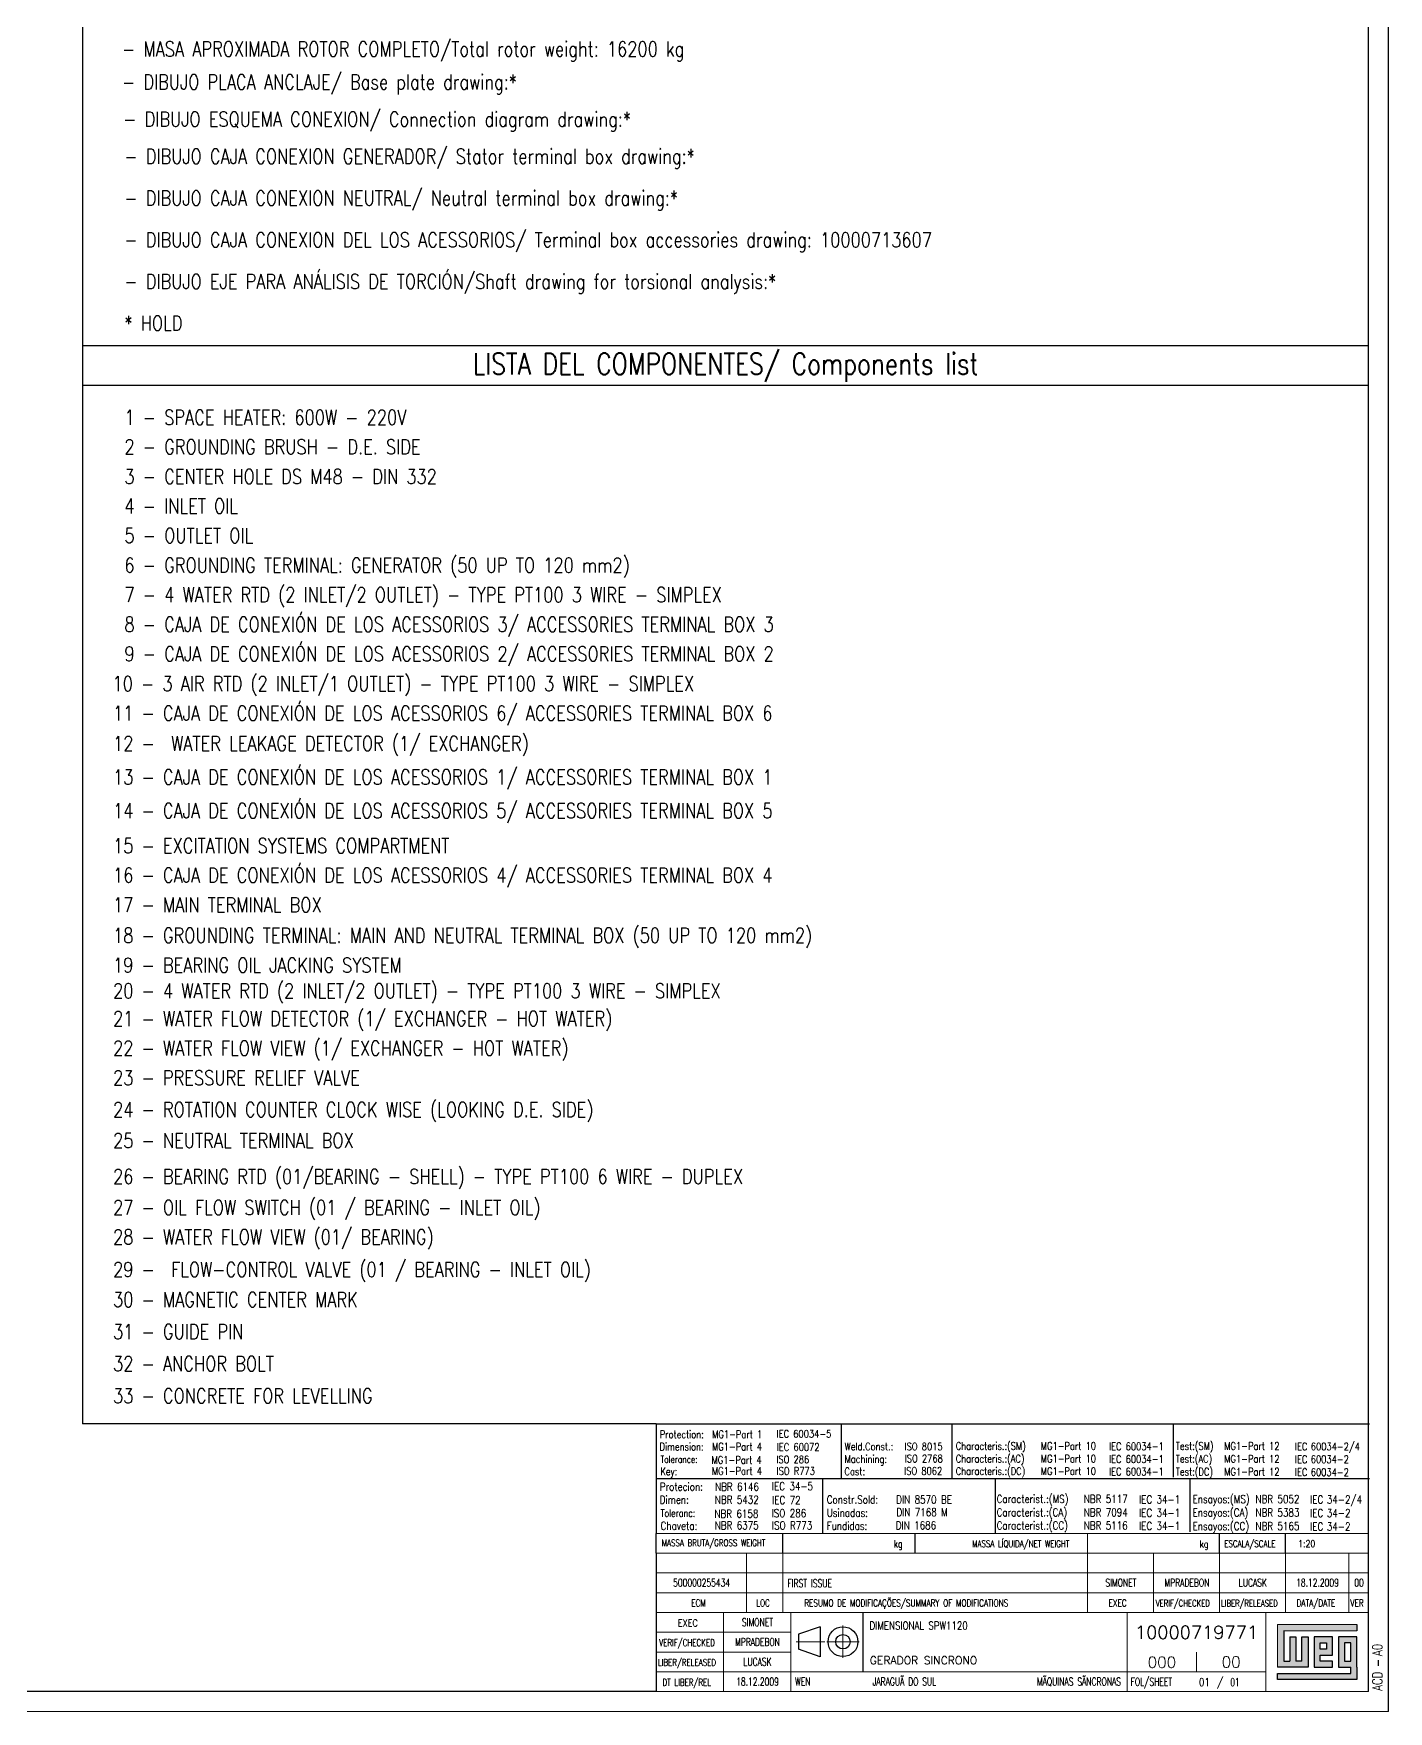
# Model space of a CAD drawing. Extents: x -25778 to -31, y 280 to 17100.
# Drawn here: x -6878 to -31, y 280 to 8763 of the extents above; entities that cross this region are included whole.
import ezdxf
from ezdxf.enums import TextEntityAlignment as Align
from ezdxf.lldxf.tags import DXFTag

# ---------------------------------------------------------------- set-up
doc = ezdxf.new("R2010")
doc.units = 0
doc.header["$LTSCALE"] = 20
doc.header["$MEASUREMENT"] = 0
for name, color, linetype, lineweight in [('CENTRO', 7, 'CENTRO10', 13), ('CONTORNO', 3, 'Continuous', 30), ('COTA', 2, 'Continuous', 15)]:
    doc.layers.add(name, color=color, linetype=linetype, lineweight=lineweight)
for name, color, linetype in [('FINA', 7, 'Continuous'), ('FORMATO', 7, 'Continuous'), ('LEGENDA', 3, 'Continuous'), ('LEGENDA_LINHA_SUPERIOR', 7, 'Continuous'), ('TEXTO_FINO', 7, 'Continuous')]:
    doc.layers.add(name, color=color, linetype=linetype)
doc.styles.add('ROMANS', font='romans.shx', dxfattribs={"width": 0.8, "height": 75})
tags = doc.linetypes.add('CENTER', pattern=[10.16, 6.35, -1.27, 1.27, -1.27]).pattern_tags.tags
tags[10:11] = [DXFTag(74, 4), DXFTag(75, 0), DXFTag(340, '0'), DXFTag(46, 1.0), DXFTag(50, 0.0), DXFTag(44, 0.0), DXFTag(45, 0.0)]
tags[8:9] = [DXFTag(74, 4), DXFTag(75, 0), DXFTag(340, '0'), DXFTag(46, 1.0), DXFTag(50, 0.0), DXFTag(44, 0.0), DXFTag(45, 0.0)]
tags[6:7] = [DXFTag(74, 4), DXFTag(75, 0), DXFTag(340, '0'), DXFTag(46, 1.0), DXFTag(50, 0.0), DXFTag(44, 0.0), DXFTag(45, 0.0)]
tags[4:5] = [DXFTag(74, 4), DXFTag(75, 0), DXFTag(340, '0'), DXFTag(46, 1.0), DXFTag(50, 0.0), DXFTag(44, 0.0), DXFTag(45, 0.0)]
tags = doc.linetypes.add('CENTRO10', pattern=[16.8, 10, -3, 0.8, -3]).pattern_tags.tags
tags[10:11] = [DXFTag(74, 4), DXFTag(75, 0), DXFTag(340, '0'), DXFTag(46, 1.0), DXFTag(50, 0.0), DXFTag(44, 0.0), DXFTag(45, 0.0)]
tags[8:9] = [DXFTag(74, 4), DXFTag(75, 0), DXFTag(340, '0'), DXFTag(46, 1.0), DXFTag(50, 0.0), DXFTag(44, 0.0), DXFTag(45, 0.0)]
tags[6:7] = [DXFTag(74, 4), DXFTag(75, 0), DXFTag(340, '0'), DXFTag(46, 1.0), DXFTag(50, 0.0), DXFTag(44, 0.0), DXFTag(45, 0.0)]
tags[4:5] = [DXFTag(74, 4), DXFTag(75, 0), DXFTag(340, '0'), DXFTag(46, 1.0), DXFTag(50, 0.0), DXFTag(44, 0.0), DXFTag(45, 0.0)]

# ---------------------------------------------------------------- blocks, each defined once
blk = doc.blocks.new('LEG_PADRAO_WEG_01')
at = {"layer": 'LEGENDA', "linetype": 'Continuous'}
h = blk.add_hatch(color=5, dxfattribs=at)
h.paths.add_polyline_path([(-23.01, 16.94), (-23.01, 6.16), (-15.31, 6.16), (-15.31, 13.86), (-16.85, 13.86), (-16.85, 7.7), (-18.39, 7.7), (-18.39, 13.86), (-19.93, 13.86), (-19.93, 7.7), (-21.47, 7.7), (-21.47, 15.4), (-2.99, 15.4), (-2.99, 16.94)])
h.paths.add_polyline_path([(-13.77, 6.16), (-9.15, 6.16), (-9.15, 7.7), (-12.23, 7.7), (-12.23, 9.24), (-9.15, 9.24), (-9.15, 13.86), (-13.77, 13.86)], flags=17)
h.paths.add_polyline_path([(-12.23, 12.32), (-10.69, 12.32), (-10.69, 10.78), (-12.23, 10.78)], flags=16)
h.paths.add_polyline_path([(-7.61, 6.16), (-4.53, 6.16), (-4.53, 4.62), (-23.01, 4.62), (-23.01, 3.08), (-2.99, 3.08), (-2.99, 6.16), (-2.99, 13.86), (-7.61, 13.86)])
h.paths.add_polyline_path([(-6.07, 12.32), (-6.07, 7.7), (-4.53, 7.7), (-4.53, 12.32)], flags=17)
at = {"layer": 'CENTRO', "color": 6, "linetype": 'CENTER'}
for p, q in [((-132.83, 16.7), (-132.83, 8.56)), ((-137.44, 12.63), (-144.65, 12.63)), ((-128.76, 12.63), (-136.9, 12.63))]:
    blk.add_line(p, q, dxfattribs=at)
at = {"layer": 'LEGENDA', "lineweight": 0}
for p, q in [((-180, 40), (0, 40)), ((-180, 35), (0, 35)), ((-157.23, 20), (-157.23, 35)), ((-148, 20), (-148, 35)), ((-71, 20), (-71, 35)), ((-54.33, 20), (-54.33, 35)), ((-37.67, 20), (-37.67, 35)), ((-21, 20), (-21, 35)), ((-5, 20), (-5, 35)), ((-180, 30), (0, 30)), ((-180, 25), (0, 25)), ((-180, 20), (0, 20)), ((-163, 0), (-163, 20)), ((-146, 0), (-146, 20)), ((-61, 0), (-61, 20)), ((-26, 20), (-26, 0)), ((-180, 15), (-146, 15)), ((-180, 10), (-146, 10)), ((-43.5, 10), (-43.5, 5)), ((-180, 5), (-146, 5)), ((-146, 5), (-26, 5)), ((-36.85, 3.87), (-38.23, 0.82))]:
    blk.add_line(p, q, dxfattribs=at)
at = {"layer": 'LEGENDA', "linetype": 'Continuous'}
blk.add_line((-180, 35), (-180, 40), dxfattribs=at)
at = {"layer": 'LEGENDA'}
for p, q in [((-180, 35), (-180, 0)), ((-127.81, 20), (-127.81, 5.02)), ((2.39, 7.92), (2.39, 6.51))]:
    blk.add_line(p, q, dxfattribs=at)
at = {"layer": 'LEGENDA', "color": 6}
for p, q in [((-138.56, 16.36), (-144.03, 14.5)), ((-144.03, 14.5), (-144.03, 10.76)), ((-138.56, 16.36), (-138.56, 8.82)), ((-138.56, 8.82), (-144.03, 10.76))]:
    blk.add_line(p, q, dxfattribs=at)
at = {"layer": 'LEGENDA', "color": 5, "lineweight": 0}
for p, q in [((-2.99, 16.94), (-23.01, 16.94)), ((-23.01, 16.94), (-23.01, 6.16)), ((-21.48, 15.4), (-2.99, 15.4))]:
    blk.add_line(p, q, dxfattribs=at)
at = {"layer": 'LEGENDA', "color": 5}
for p, q in [((-21.47, 15.4), (-21.47, 7.7)), ((-19.93, 13.86), (-19.93, 7.7)), ((-19.93, 13.86), (-18.39, 13.86)), ((-18.39, 13.86), (-18.39, 7.7)), ((-16.85, 13.86), (-15.31, 13.86)), ((-16.85, 7.7), (-16.85, 13.86)), ((-15.31, 13.86), (-15.31, 6.16)), ((-13.77, 13.86), (-13.77, 6.16)), ((-9.15, 13.86), (-13.77, 13.86)), ((-9.15, 9.24), (-9.15, 13.86)), ((-7.61, 13.86), (-7.61, 6.16)), ((-2.99, 13.86), (-7.61, 13.86)), ((-2.99, 16.94), (-2.99, 15.4)), ((-2.99, 6.16), (-2.99, 13.86)), ((-12.23, 10.78), (-12.23, 12.32)), ((-12.23, 12.32), (-10.69, 12.32)), ((-10.69, 10.78), (-12.23, 10.78)), ((-12.23, 7.7), (-12.23, 9.24)), ((-12.23, 9.24), (-9.15, 9.24)), ((-10.69, 12.32), (-10.69, 10.78)), ((-6.07, 12.32), (-6.07, 7.7)), ((-4.53, 12.32), (-6.07, 12.32)), ((-4.53, 7.7), (-4.53, 12.32)), ((-15.31, 6.16), (-23.01, 6.16)), ((-23.01, 4.62), (-4.53, 4.62)), ((-23.01, 3.08), (-23.01, 4.62)), ((-21.47, 7.7), (-19.93, 7.7)), ((-16.85, 7.7), (-18.39, 7.7)), ((-13.77, 6.16), (-9.15, 6.16)), ((-9.15, 7.7), (-12.23, 7.7)), ((-9.15, 6.16), (-9.15, 7.7)), ((-7.61, 6.16), (-4.53, 6.16)), ((-6.07, 7.7), (-4.53, 7.7)), ((-4.53, 4.62), (-4.53, 6.16)), ((-2.99, 6.16), (-2.99, 3.08)), ((-2.99, 3.08), (-23.01, 3.08))]:
    blk.add_line(p, q, dxfattribs=at)
at = {"layer": 'LEGENDA', "color": 6, "lineweight": 0}
blk.add_line((-180, 0), (0, 0), dxfattribs=at)
at = {"layer": 'LEGENDA', "color": 6}
for radius in [3.77, 1.83]:
    blk.add_circle((-132.83, 12.63), radius, dxfattribs=at)
at = {"layer": 'LEGENDA_LINHA_SUPERIOR', "linetype": 'Continuous'}
for p, q in [((-148, 35), (-148, 40)), ((-114.67, 40), (-114.67, 35)), ((-37.67, 35), (-37.67, 40)), ((-21, 35), (-21, 40))]:
    blk.add_line(p, q, dxfattribs=at)
at = {"layer": 'LEGENDA_LINHA_SUPERIOR', "lineweight": 0}
blk.add_line((-71, 35), (-71, 40), dxfattribs=at)
at = {"layer": 'LEGENDA', "color": 8}
for tag, p, flags in [('ZIDIOMA_ORIGINAL_DOCTO_01', (-178.81, 110.32), 1), ('ZID', (-178.81, 106.23), 1), ('MOD_ATUAL_01', (-178.81, 102.34), 1), ('LOC_MOD_01', (-178.81, 98.16), 1), ('MOT_MOD_01', (-178.81, 93.96), 1), ('DESC_ATUAL_01', (-178.81, 89.36), 1), ('DESC_ATUAL_02', (-178.81, 84.66), 1), ('SIG_UNI', (-178.81, 80.22), 1), ('CID_RESP', (-178.81, 76.31), 1), ('DEPTO_RESP', (-178.81, 72.39), 1), ('ZCARIMBO_DOCTO_PARCIAL_01', (-136.68, 73.57), 9), ('FORMATO', (-178.81, 67.69), 1), ('USER_4', (-136.68, 68.57), 9), ('GR_FAMILIA', (-178.81, 62.47), 1), ('USER_3', (-136.68, 63.57), 9), ('FAMILIA_PROD', (-178.81, 58.03), 1), ('USER_2', (-136.68, 58.57), 9), ('USER_1', (-136.68, 53.57), 9), ('IDIOMA_LEG', (-178.76, 48.57), 9), ('VERSAO_LEG', (-136.68, 48.57), 9), ('ATENÇÃO', (-178.76, 43.8), 9)]:
    blk.add_attdef(tag, p, '', height=2, dxfattribs=dict(at, flags=flags))
at = {"layer": 'LEGENDA', "color": 8, "linetype": 'Continuous', "style": 'ROMANS', "flags": 1}
blk.add_attdef('CARC_COMERCIAL', (-179.52, 53.54), '', height=2, dxfattribs=at)
at = {"layer": 'LEGENDA', "style": 'ROMANS'}
for tag, width, p in [('Z9', 0.7, (-168.54, 32.55)), ('ZA', 0.7, (-152.56, 32.56)), ('ZC', 0.7, (-62.59, 32.55)), ('ZE', 0.7, (-29.26, 32.55)), ('ZF', 0.7, (-12.93, 32.55)), ('ZG', 0.7, (-2.43, 32.55)), ('Z1', 0.7, (-168.54, 27.55)), ('Z2', 0.7, (-152.56, 27.56)), ('Z4', 0.7, (-62.59, 27.55)), ('Z6', 0.7, (-29.26, 27.55)), ('Z7', 0.7, (-12.93, 27.55)), ('Z8', 0.7, (-2.43, 27.55)), ('ZFOLHA_DE_01', 0.8, (-41.5, 2.41)), ('ZTOTAL_FOLHAS_01', 0.7, (-33.76, 2.41))]:
    blk.add_attdef(tag, text='', height=2, dxfattribs=dict(at, width=width)).set_placement(p, align=Align.MIDDLE)
for tag, p, width in [('ZB', (-146.87, 31.4), 0.7), ('Z3', (-146.87, 26.4), 0.7), ('DESCRIPTION', (-126.13, 15.7), 0.8), ('ZO', (-144.93, 1.55), 0.7), ('ZP', (-125.34, 1.55), 0.7)]:
    blk.add_attdef(tag, p, '', height=2, dxfattribs=dict(at, width=width))
at = {"layer": 'LEGENDA', "style": 'ROMANS', "width": 0.7, "flags": 4}
for tag, p in [('ZD', (-45.93, 32.55)), ('Z5', (-45.93, 27.55))]:
    blk.add_attdef(tag, text='', height=2, dxfattribs=at).set_placement(p, align=Align.MIDDLE)
at = {"layer": 'LEGENDA', "style": 'ROMANS', "width": 0.7}
for tag, p in [('ZH', (-154.43, 16.55)), ('ZI', (-154.43, 11.55)), ('ZJ', (-154.43, 6.55)), ('ZK', (-154.43, 1.55))]:
    blk.add_attdef(tag, text='', height=2, dxfattribs=at).set_placement(p, align=Align.CENTER)
at = {"layer": 'LEGENDA', "style": 'ROMANS', "width": 0.75}
blk.add_attdef('DOCUMENTTYPE', (3.45, 0.22), '', height=2.5, rotation=90, dxfattribs=at)
at = {"layer": 'LEGENDA', "style": 'ROMANS'}
for tag, p in [('ZM', (-126.05, 11.2)), ('ZN', (-126.05, 6.93))]:
    blk.add_attdef(tag, p, '', height=2, dxfattribs=at)
for tag, height, p in [('DOCUMENTNUMBER', 3.3, (-43.5, 15)), ('DOCUMENTPART', 2.8, (-52.25, 7.43)), ('DOCUMENTVERSION', 2.8, (-34.75, 7.5))]:
    blk.add_attdef(tag, text='', height=height, dxfattribs=at).set_placement(p, align=Align.MIDDLE)
at = {"layer": 'LEGENDA', "lineweight": 13, "style": 'ROMANS', "width": 0.75}
blk.add_attdef('ZU', (3.45, 9.02), '', height=2.5, rotation=90, dxfattribs=at)
at = {"layer": 'LEGENDA', "style": 'ROMANS', "width": 0.7}
blk.add_attdef('ZQ', text='', height=2, dxfattribs=at).set_placement((-62.58, 1.55), align=Align.RIGHT)
at = {"layer": 'LEGENDA', "style": 'ROMANS', "flags": 1}
for tag, p in [('MATERIAL', (-179.95, -2.88)), ('LABORATORY', (-144.47, -2.88))]:
    blk.add_attdef(tag, p, '', height=2, dxfattribs=at)
at = {"layer": 'LEGENDA_LINHA_SUPERIOR', "style": 'ROMANS', "width": 0.8, "flags": 1}
for tag, p in [('ZV', (-132.91, 37.36)), ('ZW', (-57.47, 37.35))]:
    blk.add_attdef(tag, text='', height=1.8, dxfattribs=at).set_placement(p, align=Align.MIDDLE_CENTER)
at = {"layer": 'LEGENDA_LINHA_SUPERIOR', "style": 'ROMANS', "width": 0.8}
for tag, p in [('ZZV', (-131.78, 37.36)), ('ZVUN', (-118.86, 37.36)), ('ZZW', (-57.07, 37.35)), ('ZWUN', (-41.58, 37.35))]:
    blk.add_attdef(tag, text='', height=1.8, dxfattribs=at).set_placement(p, align=Align.MIDDLE_CENTER)
blk.add_attdef('ZX', (-17.8, 36.5), '', height=1.8, dxfattribs=at)
at = {"layer": 'TEXTO_FINO', "lineweight": 5, "style": 'ROMANS'}
for s, height, width, p in [('MASSA BRUTA/GROSS WEIGHT', 1.75, 0.75, (-178.64, 36.74)), ('MASSA LÍQUIDA/NET WEIGHT', 1.75, 0.75, (-100.19, 36.5)), ('ESCALA/SCALE', 1.75, 0.75, (-36.48, 36.5)), ('ECM', 1.8, 0.75, (-171.17, 21.5)), ('LOC', 1.8, 0.75, (-154.78, 21.5)), ('RESUMO DE MODIFICAÇÕES/SUMMARY OF MODIFICATIONS', 1.8, 0.75, (-142.62, 21.5)), ('EXEC', 1.8, 0.75, (-65.72, 21.5)), ('VERIF/CHECKED', 1.7, 0.75, (-53.8, 21.5)), ('LIBER/RELEASED', 1.7, 0.75, (-37.29, 21.5)), ('DATA/DATE', 1.8, 0.75, (-18.2, 21.5)), ('VER', 1.8, 0.75, (-4.62, 21.5)), ('EXEC', 1.75, 0.85, (-174.55, 16.5)), ('VERIF/CHECKED', 1.75, 0.75, (-179.28, 11.5)), ('LIBER/RELEASED', 1.75, 0.75, (-179.62, 6.5)), ('DT LIBER/REL', 1.75, 0.75, (-178.42, 1.5)), ('FOL/SHEET', 2, 0.7, (-60.14, 1.5))]:
    blk.add_text(s, height=height, dxfattribs=dict(at, width=width)).set_placement(p)
blk = doc.blocks.new('FORMATOWEGA0PMS')
at = {"layer": 'LEGENDA'}
blk.add_line((0, 0), (0, 841), dxfattribs=at)
blk.add_line((0, 0), (0, 841), dxfattribs=at)
blk.add_line((0, 0), (0, 841), dxfattribs=at)
blk.add_line((0, 0), (0, 841), dxfattribs=at)
blk.add_line((0, 0), (0, 841), dxfattribs=at)
at = {"layer": 'LEGENDA', "color": 6}
for p, q in [((-5, 5), (-5, 831)), ((-5, 5), (-5, 831)), ((-5, 5), (-5, 831)), ((-5, 5), (-5, 831)), ((-5, 5), (-5, 831)), ((-185, 5), (-1164, 5)), ((-185, 5), (-1164, 5)), ((-185, 5), (-1164, 5)), ((-185, 5), (-1164, 5)), ((-185, 5), (-1164, 5))]:
    blk.add_line(p, q, dxfattribs=at)
at = {"layer": 'LEGENDA', "color": 6, "lineweight": 0}
blk.add_line((-185, 5), (-5, 5), dxfattribs=at)
at = {"layer": 'LEGENDA', "lineweight": 0}
blk.add_line((-1189, 0), (0, 0), dxfattribs=at)
blk.add_line((-1189, 0), (0, 0), dxfattribs=at)
blk.add_line((-1189, 0), (0, 0), dxfattribs=at)
blk.add_line((-1189, 0), (0, 0), dxfattribs=at)
blk.add_line((-1189, 0), (0, 0), dxfattribs=at)
blk = doc.blocks.new('BLOCO_NORMAS_ES')
at = {"layer": 'FORMATO'}
for p, q in [((-185, 58.84), (-4.8, 58.84)), ((-185, 58.84), (-185, 45)), ((-143.03, 58.84), (-143.03, 45)), ((-99.41, 58.84), (-99.41, 45)), ((-50.2, 58.84), (-50.2, 45.43))]:
    blk.add_line(p, q, dxfattribs=at)
at = {"layer": 'TEXTO_FINO', "style": 'ROMANS', "width": 0.8}
for s, height, p in [('Protecion:', 2.022, (-184.1, 55.8)), ('NBR 6146', 2.022, (-170.14, 55.8)), ('IEC 34-5', 2.022, (-155.79, 55.92)), ('Dimen:', 2.022, (-184.13, 52.52)), ('Toleranc:', 1.82, (-183.9, 49.21)), ('NBR 6158', 2.022, (-170.29, 48.97)), ('NBR 5432', 2.022, (-170.19, 52.52)), ('ISO 286', 2.022, (-155.85, 49.09)), ('IEC 72', 2.022, (-155.73, 52.4)), ('Constr.Sold:', 2.0223, (-141.92, 52.55)), ('Usinadas:', 2.022, (-141.92, 49.21)), ('DIN 8570 BE', 2.0223, (-124.37, 52.54)), ('DIN 7168 M', 2.022, (-124.32, 49.34)), ('Caracterist.:(MS)', 2.0223, (-99, 52.7)), ('Caracterist.:(CA)', 2.0223, (-99, 49.31)), ('NBR 5117', 2.022, (-76.97, 52.7)), ('NBR 7094', 2.022, (-76.97, 49.31)), ('IEC 34-1', 2.022, (-63.02, 52.57)), ('IEC 34-1', 2.022, (-63.02, 49.19)), ('Ensayos:(MS)', 2.0223, (-49.48, 52.67)), ('Ensayos:(CA)', 2.0223, (-49.48, 49.27)), ('NBR 5052', 2.022, (-33.58, 52.67)), ('NBR 5383', 2.022, (-33.58, 49.27)), ('IEC', 2.022, (-19.79, 52.55)), ('IEC', 2.022, (-19.79, 49.14)), ('34-2', 2.022, (-15.55, 49.14)), ('34-2/4', 2.022, (-15.55, 52.55)), ('Chaveta:', 2.022, (-183.91, 45.91)), ('NBR 6375', 2.022, (-170.22, 46.03)), ('ISO R773', 2.022, (-155.79, 46.02)), ('Fundidas:', 2.022, (-141.94, 45.91)), ('DIN 1686', 2.022, (-124.48, 46.03)), ('Caracterist.:(CC)', 2.0223, (-99, 45.99)), ('NBR 5116', 2.022, (-76.97, 45.99)), ('IEC 34-1', 2.022, (-63.02, 45.87)), ('Ensayos:(CC)', 2.0223, (-49.48, 45.83)), ('NBR 5165', 2.022, (-33.58, 45.83)), ('IEC', 2.022, (-19.79, 45.73)), ('34-2', 2.022, (-15.55, 45.71))]:
    blk.add_text(s, height=height, dxfattribs=at).set_placement(p)
blk = doc.blocks.new('BLOCO_NORMAS_EN')
at = {"layer": 'FORMATO'}
for p, q in [((-185, 58.84), (-4.8, 58.84)), ((-185, 58.84), (-185, 45)), ((-138.28, 58.84), (-138.28, 45)), ((-110.31, 58.84), (-110.31, 45)), ((-54.43, 58.84), (-54.43, 45.41))]:
    blk.add_line(p, q, dxfattribs=at)
at = {"layer": 'TEXTO_FINO', "style": 'ROMANS', "width": 0.8}
for s, height, p in [('Protection:', 1.9212, (-184.13, 55.26)), ('MG1-Part 1', 1.921, (-170.88, 55.26)), ('IEC 60034-5', 1.9212, (-154.6, 55.37)), ('Dimension:', 1.921, (-184.17, 52.14)), ('MG1-Part 4', 1.921, (-170.92, 52.14)), ('IEC 60072', 1.921, (-154.55, 52.03)), ('Weld.Const.:', 1.9212, (-137.43, 52.17)), ('Machining:', 1.921, (-137.43, 49)), ('ISO 8015', 1.921, (-122.27, 52.16)), ('ISO 2768', 1.921, (-122.22, 49.12)), ('Characteris.:(SM)', 1.9212, (-109.34, 52.31)), ('Characteris.:(AC)', 1.9212, (-109.34, 49.09)), ('MG1-Part 10', 1.9212, (-87.85, 52.31)), ('MG1-Part 10', 1.9212, (-87.85, 49.09)), ('IEC 60034-1', 1.9212, (-70.61, 52.2)), ('IEC 60034-1', 1.9212, (-70.61, 48.98)), ('Test:(SM)', 1.921, (-53.74, 52.29)), ('Test:(AC)', 1.921, (-53.74, 49.05)), ('MG1-Part 12', 1.9212, (-41.48, 52.29)), ('MG1-Part 12', 1.9212, (-41.48, 49.05)), ('IEC', 1.921, (-23.64, 52.17)), ('60034-2/4', 1.921, (-19.61, 52.17)), ('Tolerance:', 1.729, (-183.94, 49)), ('Key:', 1.921, (-183.96, 45.86)), ('MG1-Part 4', 1.921, (-171.02, 48.77)), ('MG1-Part 4', 1.921, (-170.95, 45.98)), ('ISO 286', 1.921, (-154.66, 48.89)), ('ISO R773', 1.921, (-154.6, 45.97)), ('Cast:', 1.921, (-137.44, 45.86)), ('ISO 8062', 1.921, (-122.37, 45.98)), ('Characteris.:(DC)', 1.9212, (-109.34, 45.94)), ('MG1-Part 10', 1.9212, (-87.85, 45.94)), ('IEC 60034-1', 1.9212, (-70.61, 45.82)), ('Test:(DC)', 1.921, (-53.74, 45.79)), ('MG1-Part 12', 1.9212, (-41.48, 45.79)), ('IEC', 1.921, (-23.64, 48.93)), ('IEC', 1.921, (-23.64, 45.69)), ('60034-2', 1.921, (-19.62, 48.94)), ('60034-2', 1.921, (-19.62, 45.67))]:
    blk.add_text(s, height=height, dxfattribs=at).set_placement(p)

msp = doc.modelspace()

# ---------------------------------------------------------------- linework, layer by layer
at = {"layer": 'FINA'}
for p, q in [((-6630.983, 11677.448), (-6630.983, 1733.997)), ((-6630.983, 7185.197), (-130.983, 7185.197)), ((-6630.983, 6985.197), (-130.983, 6985.197)), ((-3730.983, 1733.997), (-6630.983, 1733.997))]:
    msp.add_line(p, q, dxfattribs=at)

# ---------------------------------------------------------------- block references
at = {"layer": 'COTA', "xscale": 20, "yscale": 20, "zscale": 20}
for name, p in [('BLOCO_NORMAS_EN', (-30.983, 557.163)), ('BLOCO_NORMAS_ES', (-30.983, 280.329))]:
    msp.add_blockref(name, p, dxfattribs=at)
at = {"layer": 'LEGENDA', "xscale": 20, "yscale": 20, "zscale": 20}
msp.add_blockref('FORMATOWEGA0PMS', (-30.983, 280.329), dxfattribs=at)
at = {"layer": 'LEGENDA'}
ref = msp.add_blockref('LEG_PADRAO_WEG_01', (-130.983, 380.329), dxfattribs=dict(at, xscale=20, yscale=20, zscale=20))
ref.add_attrib('ZK', '18.12.2009', dxfattribs={"layer": 'TEXTO_FINO', "height": 40, "style": 'ROMANS', "width": 0.7}).set_placement((-3219.516, 411.248), align=Align.CENTER)
ref.add_attrib('ZO', 'WEN', (-3029.516, 411.248), dxfattribs={"layer": 'TEXTO_FINO', "height": 40, "style": 'ROMANS', "width": 0.7})
ref.add_attrib('Z1', '500000255434', dxfattribs={"layer": 'TEXTO_FINO', "height": 40, "style": 'ROMANS', "width": 0.7}).set_placement((-3501.794, 931.248), align=Align.MIDDLE)
ref.add_attrib('ZH', 'SIMONET', dxfattribs={"layer": 'TEXTO_FINO', "height": 40, "style": 'ROMANS', "width": 0.7}).set_placement((-3219.516, 711.248), align=Align.CENTER)
ref.add_attrib('ZJ', 'LUCASK', dxfattribs={"layer": 'TEXTO_FINO', "height": 40, "style": 'ROMANS', "width": 0.7}).set_placement((-3219.516, 511.248), align=Align.CENTER)
ref.add_attrib('ZI', 'MPRADEBON', dxfattribs={"layer": 'TEXTO_FINO', "height": 40, "style": 'ROMANS', "width": 0.7}).set_placement((-3219.516, 611.248), align=Align.CENTER)
ref.add_attrib('Z3', 'FIRST ISSUE', (-3068.415, 908.281), dxfattribs={"layer": 'TEXTO_FINO', "height": 40, "style": 'ROMANS', "width": 0.7})
ref.add_attrib('ZQ', 'MÃQUINAS SÃNCRONAS', dxfattribs={"layer": 'TEXTO_FINO', "height": 40, "style": 'ROMANS', "width": 0.7}).set_placement((-1382.515, 411.248), align=Align.RIGHT)
ref.add_attrib('ZP', 'JARAGUÃ DO SUL', (-2637.871, 411.248), dxfattribs={"layer": 'TEXTO_FINO', "height": 40, "style": 'ROMANS', "width": 0.7})
ref.add_attrib('ZTOTAL_FOLHAS_01', '01', dxfattribs={"layer": 'TEXTO_FINO', "height": 40, "style": 'ROMANS', "width": 0.7}).set_placement((-806.174, 428.572), align=Align.MIDDLE)
ref.add_attrib('ZFOLHA_DE_01', '01', dxfattribs={"layer": 'TEXTO_FINO', "height": 40, "style": 'ROMANS', "width": 0.8}).set_placement((-961.065, 428.572), align=Align.MIDDLE)
ref.add_attrib('DOCUMENTNUMBER', '10000719771', dxfattribs={"layer": 'TEXTO_FINO', "height": 66, "style": 'ROMANS'}).set_placement((-1000.983, 680.329), align=Align.MIDDLE)
ref.add_attrib('DOCUMENTPART', '000', dxfattribs={"layer": 'TEXTO_FINO', "height": 56, "style": 'ROMANS'}).set_placement((-1175.983, 528.861), align=Align.MIDDLE)
ref.add_attrib('DESCRIPTION', 'DIMENSIONAL SPW1120', (-2653.54, 694.329), dxfattribs={"layer": 'TEXTO_FINO', "height": 40, "style": 'ROMANS', "width": 0.8})
ref.add_attrib('ZN', 'GERADOR SINCRONO', (-2652.074, 518.956), dxfattribs={"layer": 'TEXTO_FINO', "height": 40, "style": 'ROMANS'})
ref.add_attrib('ZVUN', 'kg', dxfattribs={"layer": 'TEXTO_FINO', "height": 36, "style": 'ROMANS', "width": 0.8}).set_placement((-2508.197, 1127.605), align=Align.MIDDLE_CENTER)
ref.add_attrib('DOCUMENTVERSION', '00', dxfattribs={"layer": 'TEXTO_FINO', "height": 56, "style": 'ROMANS'}).set_placement((-825.983, 530.329), align=Align.MIDDLE)
ref.add_attrib('Z4', 'SIMONET', dxfattribs={"layer": 'TEXTO_FINO', "height": 40, "style": 'ROMANS', "width": 0.7}).set_placement((-1382.85, 931.248), align=Align.MIDDLE)
ref.add_attrib('Z5', 'MPRADEBON', dxfattribs={"layer": 'TEXTO_FINO', "height": 40, "style": 'ROMANS', "width": 0.7}).set_placement((-1049.516, 931.248), align=Align.MIDDLE)
ref.add_attrib('Z6', 'LUCASK', dxfattribs={"layer": 'TEXTO_FINO', "height": 40, "style": 'ROMANS', "width": 0.7}).set_placement((-716.183, 931.248), align=Align.MIDDLE)
ref.add_attrib('Z7', '18.12.2009', dxfattribs={"layer": 'TEXTO_FINO', "height": 40, "style": 'ROMANS', "width": 0.7}).set_placement((-389.516, 931.248), align=Align.MIDDLE)
ref.add_attrib('Z8', '00', dxfattribs={"layer": 'TEXTO_FINO', "height": 40, "style": 'ROMANS', "width": 0.7}).set_placement((-179.516, 931.248), align=Align.MIDDLE)
ref.add_attrib('ZWUN', 'kg', dxfattribs={"layer": 'TEXTO_FINO', "height": 36, "style": 'ROMANS', "width": 0.8}).set_placement((-962.665, 1127.329), align=Align.MIDDLE_CENTER)
ref.add_attrib('ZX', '1:20', (-486.996, 1110.329), dxfattribs={"layer": 'TEXTO_FINO', "height": 36, "style": 'ROMANS', "width": 0.8})
ref.add_attrib('DOCUMENTTYPE', 'ACD', (-61.966, 384.72), dxfattribs={"layer": 'TEXTO_FINO', "height": 50, "rotation": 90, "style": 'ROMANS', "width": 0.75})
ref.add_attrib('ZU', 'A0', (-61.966, 560.659), dxfattribs={"layer": 'TEXTO_FINO', "lineweight": 5, "height": 50, "rotation": 90, "style": 'ROMANS', "width": 0.75})

# ---------------------------------------------------------------- texts
at = {"layer": 'CONTORNO', "style": 'ROMANS', "width": 0.8}
msp.add_text('LISTA DEL COMPONENTES/ Components list', height=108.26957, dxfattribs=at).set_placement((-3380.983, 7085.197), align=Align.MIDDLE)
at = {"layer": 'COTA', "style": 'ROMANS', "width": 0.8}
for s, p in [('1 - SPACE HEATER: 600W - 220V', (-6418.655, 6785.256, -0.22)), ('2 - GROUNDING BRUSH - D.E. SIDE', (-6418.655, 6635.756, -0.22)), ('3 - CENTER HOLE DS M48 - DIN 332', (-6418.655, 6486.256, -0.22)), ('4 - INLET OIL', (-6418.655, 6336.756, -0.22)), ('5 - OUTLET OIL', (-6418.655, 6187.256, -0.22)), ('6 - GROUNDING TERMINAL: GENERATOR (50 UP TO 120 mm2) ', (-6418.655, 6037.756, -0.22)), ('7 - 4 WATER RTD (2 INLET/2 OUTLET) - TYPE PT100 3 WIRE - SIMPLEX', (-6418.655, 5888.256, -0.22)), ('8 - CAJA DE CONEXIÓN DE LOS ACESSORIOS 3/ ACCESSORIES TERMINAL BOX 3', (-6418.655, 5738.756, -0.22)), ('9 - CAJA DE CONEXIÓN DE LOS ACESSORIOS 2/ ACCESSORIES TERMINAL BOX 2', (-6418.655, 5589.256, -0.22)), ('10 - 3 AIR RTD (2 INLET/1 OUTLET) - TYPE PT100 3 WIRE - SIMPLEX', (-6478.834, 5438.885, -0.22)), ('11 - CAJA DE CONEXIÓN DE LOS ACESSORIOS 6/ ACCESSORIES TERMINAL BOX 6', (-6476.254, 5289.168, -0.22)), ('12 -  WATER LEAKAGE DETECTOR (1/ EXCHANGER)', (-6476.254, 5136.364, -0.22)), ('13 - CAJA DE CONEXIÓN DE LOS ACESSORIOS 1/ ACCESSORIES TERMINAL BOX 1', (-6476.254, 4966.999, -0.22)), ('14 - CAJA DE CONEXIÓN DE LOS ACESSORIOS 5/ ACCESSORIES TERMINAL BOX 5', (-6476.254, 4796.786, -0.22)), ('15 - EXCITATION SYSTEMS COMPARTMENT', (-6476.254, 4619.857, -0.22)), ('16 - CAJA DE CONEXIÓN DE LOS ACESSORIOS 4/ ACCESSORIES TERMINAL BOX 4', (-6476.254, 4470.357, -0.22)), ('17 - MAIN TERMINAL BOX', (-6476.254, 4320.857, -0.22)), ('18 - GROUNDING TERMINAL: MAIN AND NEUTRAL TERMINAL BOX (50 UP TO 120 mm2) ', (-6476.254, 4166.196, -0.22)), ('19 - BEARING OIL JACKING SYSTEM', (-6476.254, 4015.425, -0.22)), ('20 - 4 WATER RTD (2 INLET/2 OUTLET) - TYPE PT100 3 WIRE - SIMPLEX', (-6476.254, 3885.641, -0.22)), ('21 - WATER FLOW DETECTOR (1/ EXCHANGER - HOT WATER)', (-6476.254, 3745.411, -0.22)), ('22 - WATER FLOW VIEW (1/ EXCHANGER - HOT WATER)', (-6476.254, 3595.911, -0.22)), ('23 - PRESSURE RELIEF VALVE', (-6476.254, 3446.411, -0.22)), ('24 - ROTATION COUNTER CLOCK WISE (LOOKING D.E. SIDE)', (-6476.254, 3285.497, -0.22)), ('25 - NEUTRAL TERMINAL BOX ', (-6476.254, 3128.976, -0.22)), ('26 - BEARING RTD (01/BEARING - SHELL) - TYPE PT100 6 WIRE - DUPLEX ', (-6476.254, 2947.276, -0.22)), ('27 - OIL FLOW SWITCH (01 / BEARING - INLET OIL)', (-6476.254, 2790.756, -0.22)), ('28 - WATER FLOW VIEW (01/ BEARING)', (-6476.254, 2641.608, -0.22)), ('29 -  FLOW-CONTROL VALVE (01 / BEARING - INLET OIL)', (-6476.254, 2476.74, -0.22)), ('30 - MAGNETIC CENTER MARK', (-6476.254, 2324.828, -0.22)), ('31 - GUIDE PIN ', (-6476.254, 2162.804, -0.22)), ('32 - ANCHOR BOLT', (-6476.254, 2000.78, -0.22)), ('33 - CONCRETE FOR LEVELLING', (-6476.254, 1838.757, -0.22))]:
    msp.add_text(s, height=75, dxfattribs=at).set_placement(p)
at = {"layer": 'COTA', "char_height": 75, "attachment_point": 1, "style": 'ROMANS'}
for s, insert, width in [('- MASA APROXIMADA ROTOR COMPLETO/Total rotor weight: 16200 kg', (-6430.983, 8722.246), 6513.915), ('- DIBUJO PLACA ANCLAJE/ Base plate drawing:*', (-6430.983, 8555.428), 6513.915), ('- DIBUJO ESQUEMA CONEXION/ Connection diagram drawing:* ', (-6424.819, 8367.536, -0.11), 6513.915), ('- DIBUJO CAJA CONEXION GENERADOR/ Stator terminal box drawing:*', (-6418.655, 8179.644, -0.22), 6513.915), ('- DIBUJO CAJA CONEXION NEUTRAL/ Neutral terminal box drawing:*', (-6418.655, 7968.737, -0.22), 6546.629), ('- DIBUJO CAJA CONEXION DEL LOS ACESSORIOS/ Terminal box accessories drawing: 10000713607', (-6418.655, 7757.829, -0.22), 6546.629), ('- DIBUJO EJE PARA ANÁLISIS DE TORCIÓN/Shaft drawing for torsional analysis:*', (-6418.655, 7546.921, -0.22), 5123.702), ('* HOLD', (-6418.655, 7336.014, -0.22), 5123.702)]:
    msp.add_mtext(s, dxfattribs=dict(at, insert=insert, width=width))
at = {"layer": 'COTA', "insert": (-6422.111, 4917.75), "char_height": 32.5013, "attachment_point": 4, "style": 'ROMANS'}
msp.add_mtext('\\A1;', dxfattribs=at)

doc.saveas('drawing.dxf')
